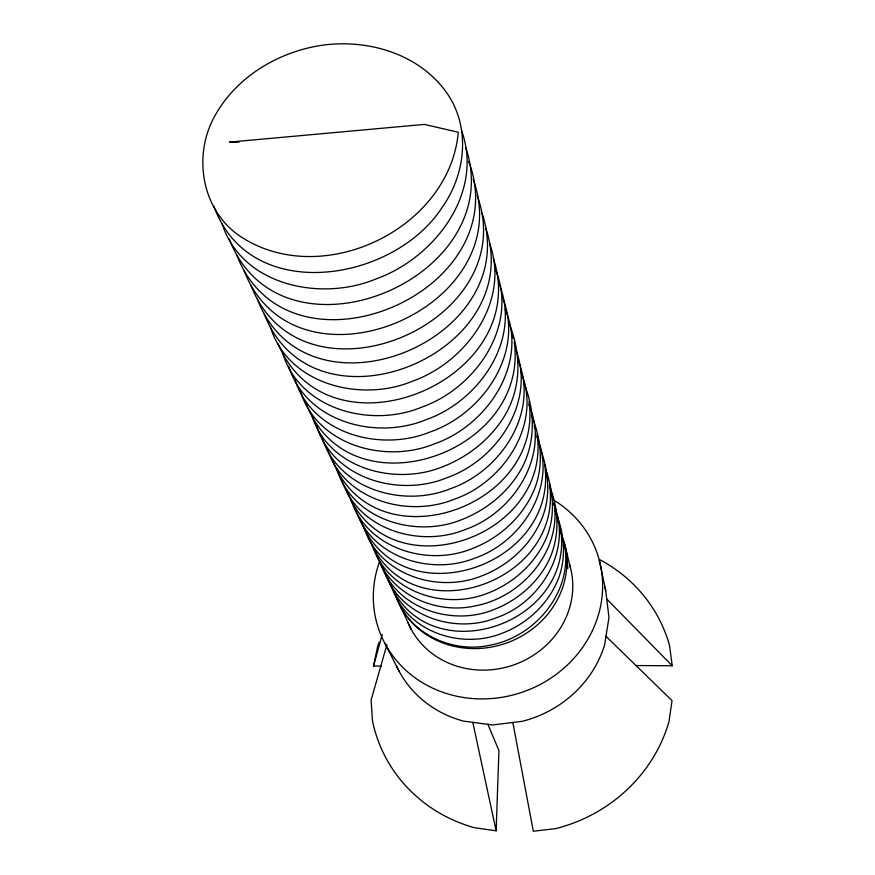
<?xml version="1.0" encoding="UTF-8"?>
<svg xmlns="http://www.w3.org/2000/svg" width="875" height="875" viewBox="0 0 875 875"><rect width="100%" height="100%" fill="white"/><g stroke="black" fill="none" stroke-linecap="round" stroke-linejoin="round"><path stroke-width="1.31" d="M386.903 644.733L371.098 700.142L372.422 720.606A153.398 144.747 -19.5 0 0 474.305 827.684L496.136 830.812L498.936 750.531L487.878 724.325M381.533 666.017L373.527 666.083L377.683 646.1A153.398 144.747 -19.5 0 1 379.072 642.316M373.527 666.083L382.211 634.539M238.973 142.133L229.458 142.111L424.353 124.403L458.303 132.245C449.356 230.409 319.211 291.342 238.23 234.927C200.823 208.184 192.85 153.858 215.359 114.986C236.797 76.989 277.244 52.609 319.714 45.62C367.281 38.084 421.345 53.9 448.634 95.648C470.75 129.894 465.041 175.427 441.984 207.67C393.181 282.537 249.408 305.452 214.003 206.38M635.775 665.536L672.23 665.777L669.495 645.334A153.398 144.747 -19.5 0 0 599.802 559.705M605.981 636.278L672.033 700.645L669.003 721.58A153.398 144.747 -19.5 0 1 555.581 828.636L533.323 831.25L512.837 722.487M606.747 599.014L672.23 665.777M384.934 643.464L398.967 670.972M468.377 161.448L470.148 165.014M473.08 179.178C520.362 308.241 296.177 402.883 244.147 270.988M477.083 195.289C523.972 323.203 302.553 416.544 251.081 285.819M495.644 269.948C518.7 326.55 475.048 388.609 421.4 407.28C370.858 428.127 300.081 409.872 282.756 353.478M499.089 283.806C521.894 339.762 478.975 401.308 425.841 419.781C375.769 440.398 305.845 422.023 288.728 366.253M502.447 297.336C525.022 352.658 482.803 413.7 430.172 431.966C380.964 452.134 312.364 434.317 295.017 379.816M505.203 309.444C528.719 364.219 486.894 425.742 434.405 443.866C385.23 464.067 316.98 445.473 300.256 390.906M508.944 323.444L509.994 325.609C522.025 357.514 521.084 391.88 501.616 420.58C487.244 441.656 466.287 457.636 442.564 466.823C395.205 486.073 329.623 468.825 312.298 416.916M512.072 336.044L513.122 338.198M517.628 359.352C540.17 411.786 500.938 471.33 450.352 488.731C402.894 508.123 337.75 489.212 321.759 436.909M520.898 371.831C542.478 423.686 504.011 482.114 454.114 499.308C407.542 518.252 343.623 500.041 327.348 448.984M523.753 383.348L524.923 385.777C536.309 415.188 535.128 449.356 517.103 475.869C503.628 495.884 483.853 511.098 461.387 519.761C415.144 538.595 352.155 519.531 336.667 468.814M528.73 404.458C550.911 454.781 513.877 512.903 464.898 529.648C419.059 548.308 356.748 529.2 341.425 478.986M531.42 415.253C541.428 439.261 544.173 467.108 533.477 491.422C521.763 518.011 498.695 538.53 471.702 548.8C426.628 567.087 365.652 547.936 350.634 498.706M534.056 425.83L535.741 429.363M536.627 436.188C558.163 485.023 522.703 541.778 475.005 558.064C430.292 576.188 369.972 557.003 355.097 508.255M542.183 457.417L543.277 459.714M546.427 475.541L548.045 478.931M549.292 486.019L550.364 488.261C560.536 514.905 559.409 545.781 543.452 569.942C531.464 588.131 513.691 602.022 493.391 609.788C450.811 626.927 394.089 607.72 380.056 561.663M551.567 495.173L552.628 497.405M553.273 503.059C573.431 548.723 541.22 602.514 496.234 617.805C454.005 634.802 397.841 615.606 383.939 569.964M554.958 510.77C564.561 532.788 566.934 558.556 557.43 581.066C547.061 605.27 526.302 624.137 501.78 633.391C460.622 649.852 405.956 631.389 391.934 587.169M557.627 520.527L559.18 523.797M560.252 530.097L566.913 554.367L567.842 568.575M562.33 538.486L563.347 540.63M400.761 607.02L411.228 629.388M387.745 578.102C423.03 675.686 575.105 626.916 560.689 529.244M372.072 544.567C386.367 591.489 444.248 610.706 487.506 593.25C513.209 583.516 535.062 563.85 546.066 538.519C555.712 516.436 553.492 491.684 545.683 469.427M367.959 535.762C404.917 637.339 564.244 585.441 549.489 484.05M363.759 526.783C378.339 574.602 437.413 593.808 481.381 576.023C507.587 566.081 529.911 546.087 541.188 520.264C551.086 497.755 548.778 472.5 540.816 449.805M359.472 517.617C397.141 620.878 559.573 567.623 544.677 464.658M346.577 490.12C386.334 594.661 552.191 538.727 537.086 434.033M331.8 458.413C371.798 567.033 544.272 509.294 528.981 401.373M316.564 425.808C332.73 478.647 398.628 497.492 446.502 477.903C496.552 460.458 535.478 403.32 516.173 350.492M306.337 404.053C349.552 516.075 529.812 453.534 514.227 341.873M278.053 343.733C329.12 465.861 533.87 379.837 493.227 258.016M270.375 326.977C288.127 384.65 360.686 402.62 412.169 381.336C466.2 362.316 510.562 301.295 489.617 243.48M263.944 313.228C312.955 441.941 527.57 354.473 485.92 228.583M257.359 299.13C306.895 428.991 524.114 340.298 482.125 213.303M237.037 255.773C288.564 387.1 512.017 295.4 470.477 166.294M229.228 238.962C280.995 373.57 509.283 279.672 465.938 148.05M222.217 224.088C242.189 285.961 321.158 301.722 375.802 279.027C433.814 258.355 484.181 193.627 461.606 130.627M564.452 543.386L570.413 567.459M472.806 722.356L496.136 830.812M394.691 591.697C405.048 631.739 450.417 653.767 489.42 645.334C534.559 637.306 572.294 592.856 564.878 546.12M599.266 560.088L605.708 590.494L608.978 617.553L604.581 644.984A111.562 103.545 -19.5 0 1 522.167 721.339L492.68 724.97L463.652 721.142A111.562 103.545 -19.5 0 1 396.55 666.127M375.605 550.823C386.356 592.67 434.077 614.939 474.578 606.036C521.609 597.548 561.706 551.644 554.105 502.666M569.723 564.987A85.947 79.166 -19.5 0 1 514.03 664.803A85.947 79.166 -19.5 0 1 407.881 622.366M604.581 586.611A111.562 103.545 -19.5 0 1 605.708 590.494M552.431 499.363A115.642 106.531 -19.5 0 1 588.219 638.641A115.642 106.531 -19.5 0 1 441.558 691.83A115.642 106.531 -19.5 0 1 379.378 562.133M562.942 538.322A88.375 80.905 -19.5 0 1 518.295 637.908A88.375 80.905 -19.5 0 1 408.166 618.144M406.514 616.011A88.375 80.905 -19.5 0 1 397.337 599.845"/></g></svg>
